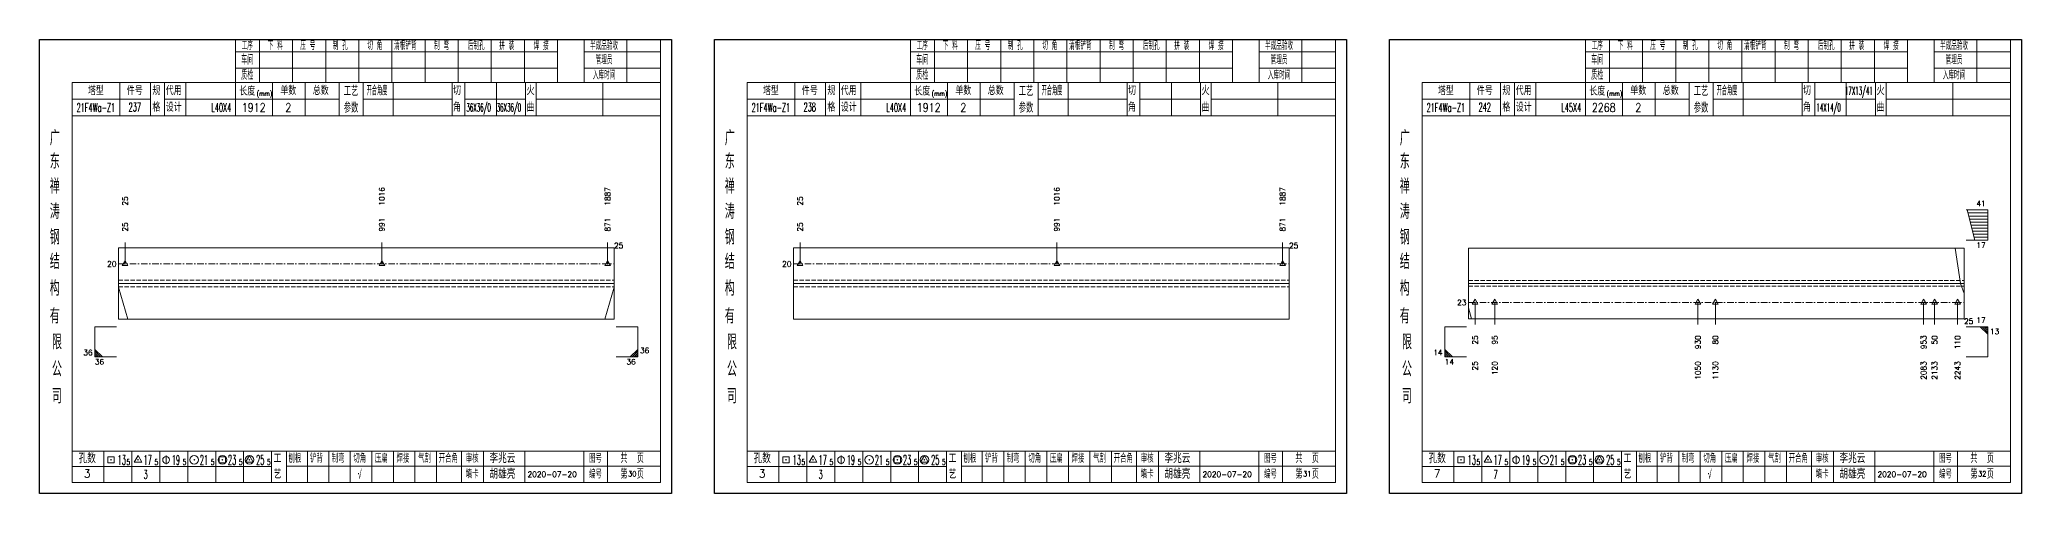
# Model space of a CAD drawing. Extents: x 1310 to 15542, y -76 to 8381.
# Drawn here: x 10568 to 11485, y 5084 to 5294 of the extents above; entities that cross this region are included whole.
import ezdxf
from ezdxf.enums import TextEntityAlignment as Align

# ---------------------------------------------------------------- set-up
doc = ezdxf.new("R2010")
doc.units = 0
doc.header["$MEASUREMENT"] = 0
doc.linetypes.add('一点画线', pattern=[5.2, 3, -1, 0.2, -1])
doc.linetypes.add('虚线', pattern=[2.75, 2, -0.75])
doc.layers.get('0').update_dxf_attribs({"linetype": 'CONTINUOUS', "lineweight": 25})
for name, color, linetype, lineweight in [('1', 7, 'CONTINUOUS', 25), ('4', 7, 'CONTINUOUS', 25), ('5', 7, 'CONTINUOUS', 25)]:
    doc.layers.add(name, color=color, linetype=linetype, lineweight=lineweight)
doc.styles.get("Standard").update_dxf_attribs({"font": 'simplex.shx', "width": 0.7, "height": 3, "bigfont": 'gbhzfs.shx'})

# ---------------------------------------------------------------- blocks, each defined once
blk = doc.blocks.new('孔17.5')
at = {"layer": '5', "color": 7, "linetype": 'Continuous', "lineweight": 13}
for p, q in [((0, 1), (-0.866, -0.5)), ((-0.1, -0.1), (0.1, 0.1)), ((0.1, -0.1), (-0.1, 0.1)), ((0.866, -0.5), (0, 1)), ((-0.866, -0.5), (0.866, -0.5))]:
    blk.add_line(p, q, dxfattribs=at)
blk = doc.blocks.new('CTJGK')
at = {"color": 6, "linetype": 'Continuous'}
for p, q in [((0, 209.97), (292.13, 209.97)), ((0, 0), (0, 209.97)), ((292.13, 209.97), (292.13, 0)), ((292.13, 0), (0, 0))]:
    blk.add_line(p, q, dxfattribs=at)

msp = doc.modelspace()

# ---------------------------------------------------------------- linework, layer by layer
at = {"color": 7, "linetype": 'Continuous', "lineweight": 13}
for p, q in [((11469.082, 5214.854), (11459.082, 5214.854)), ((11463.082, 5200.854), (11459.582, 5214.854)), ((11469.082, 5200.854), (11469.082, 5214.854)), ((11469.082, 5213.454), (11459.932, 5213.454)), ((11469.082, 5212.054), (11460.282, 5212.054)), ((11469.082, 5210.654), (11460.632, 5210.654)), ((11469.082, 5209.254), (11460.982, 5209.254)), ((11469.082, 5207.854), (11461.332, 5207.854)), ((11469.082, 5206.454), (11461.682, 5206.454)), ((10607.692, 5189.854), (10607.692, 5199.854)), ((10726.447, 5189.854), (10726.447, 5199.854)), ((10830.822, 5189.854), (10830.822, 5199.854)), ((10919.822, 5189.854), (10919.822, 5199.854)), ((11038.577, 5189.854), (11038.577, 5199.854)), ((11142.952, 5189.854), (11142.952, 5199.854)), ((11456.364, 5180.854), (11453.94, 5197.187)), ((11469.082, 5200.854), (11459.082, 5200.854)), ((11469.082, 5205.054), (11462.032, 5205.054)), ((11469.082, 5203.654), (11462.382, 5203.654)), ((11469.082, 5202.254), (11462.732, 5202.254)), ((10604.692, 5179.204), (10609.006, 5164.354)), ((10833.822, 5179.204), (10829.508, 5164.354)), ((11458.082, 5176.136), (11456.364, 5180.854)), ((11228.952, 5169.602), (11230.366, 5164.521)), ((11231.952, 5172.021), (11231.952, 5161.854)), ((11241.075, 5172.021), (11241.075, 5161.854)), ((11335.03, 5172.021), (11335.03, 5161.854)), ((11343.113, 5172.021), (11343.113, 5161.854)), ((11439.392, 5172.021), (11439.392, 5161.854)), ((11444.443, 5172.021), (11444.443, 5161.854)), ((11455.082, 5172.021), (11455.082, 5161.854)), ((10593.692, 5160.854), (10603.692, 5160.854)), ((10593.692, 5160.854), (10593.692, 5146.854)), ((10844.822, 5160.854), (10834.822, 5160.854)), ((10844.822, 5160.854), (10844.822, 5146.854)), ((11217.952, 5160.854), (11227.952, 5160.854)), ((11217.952, 5160.854), (11217.952, 5146.854)), ((11469.082, 5160.854), (11459.082, 5160.854)), ((11465.582, 5160.854), (11469.082, 5157.354)), ((11466.457, 5160.854), (11469.082, 5158.229)), ((11467.332, 5160.854), (11469.082, 5159.104)), ((11468.207, 5160.854), (11469.082, 5159.979)), ((11469.082, 5160.854), (11469.082, 5146.854)), ((10597.192, 5146.854), (10593.692, 5150.354)), ((10841.322, 5146.854), (10844.822, 5150.354)), ((11221.452, 5146.854), (11217.952, 5150.354)), ((10596.317, 5146.854), (10593.692, 5149.479)), ((10595.442, 5146.854), (10593.692, 5148.604)), ((10594.567, 5146.854), (10593.692, 5147.729)), ((10593.692, 5146.854), (10603.692, 5146.854)), ((10844.822, 5146.854), (10834.822, 5146.854)), ((10842.197, 5146.854), (10844.822, 5149.479)), ((10843.072, 5146.854), (10844.822, 5148.604)), ((10843.947, 5146.854), (10844.822, 5147.729)), ((11220.577, 5146.854), (11217.952, 5149.479)), ((11219.702, 5146.854), (11217.952, 5148.604)), ((11218.827, 5146.854), (11217.952, 5147.729)), ((11217.952, 5146.854), (11227.952, 5146.854)), ((11469.082, 5146.854), (11459.082, 5146.854))]:
    msp.add_line(p, q, dxfattribs=at)
at = {"color": 7, "linetype": 'Continuous', "lineweight": 18}
for p, q in [((10604.692, 5197.354), (10604.692, 5164.354)), ((10604.692, 5197.354), (10833.822, 5197.354)), ((10833.822, 5197.354), (10833.822, 5164.354)), ((10916.822, 5197.354), (10916.822, 5164.354)), ((10916.822, 5197.354), (11145.952, 5197.354)), ((11145.952, 5197.354), (11145.952, 5164.354)), ((11228.952, 5197.187), (11228.952, 5164.521)), ((11228.952, 5197.187), (11458.082, 5197.187)), ((11458.082, 5197.187), (11458.082, 5164.521)), ((10604.692, 5180.854), (10833.822, 5180.854)), ((10916.822, 5180.854), (11145.952, 5180.854)), ((11228.952, 5180.854), (11458.082, 5180.854))]:
    msp.add_line(p, q, dxfattribs=at)
at = {"color": 3, "linetype": '一点画线', "lineweight": 13}
for p, q in [((10604.692, 5189.854), (10833.822, 5189.854)), ((10916.822, 5189.854), (11145.952, 5189.854)), ((11228.952, 5172.021), (11458.082, 5172.021))]:
    msp.add_line(p, q, dxfattribs=at)
at = {"color": 1, "linetype": '虚线', "lineweight": 18}
for p, q in [((10604.692, 5182.354), (10833.822, 5182.354)), ((10604.692, 5179.354), (10833.822, 5179.354)), ((10916.822, 5182.354), (11145.952, 5182.354)), ((10916.822, 5179.354), (11145.952, 5179.354)), ((11228.952, 5182.187), (11458.082, 5182.187)), ((11228.952, 5179.521), (11458.082, 5179.521))]:
    msp.add_line(p, q, dxfattribs=at)
at = {"layer": '1', "color": 7, "linetype": 'Continuous', "lineweight": 18}
for p, q in [((10604.692, 5164.354), (10833.822, 5164.354)), ((10916.822, 5164.354), (11145.952, 5164.354)), ((11228.952, 5164.521), (11458.082, 5164.521))]:
    msp.add_line(p, q, dxfattribs=at)
at = {"layer": '4', "color": 1, "linetype": 'Continuous', "lineweight": 18}
for p, q in [((10568.192, 5293.681), (10568.192, 5083.711)), ((10860.322, 5293.681), (10568.192, 5293.681)), ((10658.822, 5293.681), (10658.822, 5273.841)), ((10807.662, 5287.951), (10658.822, 5287.951)), ((10669.852, 5293.681), (10669.852, 5273.821)), ((10685.162, 5293.681), (10685.162, 5273.821)), ((10700.482, 5293.681), (10700.482, 5273.821)), ((10715.792, 5293.681), (10715.792, 5273.821)), ((10731.102, 5293.681), (10731.102, 5273.821)), ((10746.412, 5293.681), (10746.412, 5273.821)), ((10761.732, 5293.681), (10761.732, 5273.821)), ((10777.042, 5293.681), (10777.042, 5273.821)), ((10792.352, 5293.681), (10792.352, 5273.821)), ((10807.662, 5293.681), (10807.662, 5273.841)), ((10807.662, 5293.681), (10807.662, 5273.821)), ((10819.942, 5293.681), (10819.942, 5273.821)), ((10855.272, 5287.951), (10819.942, 5287.951)), ((10839.692, 5293.681), (10839.692, 5273.821)), ((10855.272, 5293.681), (10855.272, 5273.821)), ((10860.322, 5263.881), (10860.322, 5293.681)), ((10880.322, 5293.681), (10880.322, 5083.711)), ((11172.452, 5293.681), (10880.322, 5293.681)), ((10970.952, 5293.681), (10970.952, 5273.841)), ((11119.792, 5287.951), (10970.952, 5287.951)), ((10981.982, 5293.681), (10981.982, 5273.821)), ((10997.292, 5293.681), (10997.292, 5273.821)), ((11012.612, 5293.681), (11012.612, 5273.821)), ((11027.922, 5293.681), (11027.922, 5273.821)), ((11043.232, 5293.681), (11043.232, 5273.821)), ((11058.542, 5293.681), (11058.542, 5273.821)), ((11073.862, 5293.681), (11073.862, 5273.821)), ((11089.172, 5293.681), (11089.172, 5273.821)), ((11104.482, 5293.681), (11104.482, 5273.821)), ((11119.792, 5293.681), (11119.792, 5273.841)), ((11119.792, 5293.681), (11119.792, 5273.821)), ((11132.072, 5293.681), (11132.072, 5273.821)), ((11167.402, 5287.951), (11132.072, 5287.951)), ((11151.822, 5293.681), (11151.822, 5273.821)), ((11167.402, 5293.681), (11167.402, 5273.821)), ((11172.452, 5263.881), (11172.452, 5293.681)), ((11192.452, 5293.681), (11192.452, 5083.711)), ((11484.582, 5293.681), (11192.452, 5293.681)), ((11283.082, 5293.681), (11283.082, 5273.841)), ((11431.922, 5287.951), (11283.082, 5287.951)), ((11294.112, 5293.681), (11294.112, 5273.821)), ((11309.422, 5293.681), (11309.422, 5273.821)), ((11324.742, 5293.681), (11324.742, 5273.821)), ((11340.052, 5293.681), (11340.052, 5273.821)), ((11355.362, 5293.681), (11355.362, 5273.821)), ((11370.672, 5293.681), (11370.672, 5273.821)), ((11385.992, 5293.681), (11385.992, 5273.821)), ((11401.302, 5293.681), (11401.302, 5273.821)), ((11416.612, 5293.681), (11416.612, 5273.821)), ((11431.922, 5293.681), (11431.922, 5273.841)), ((11431.922, 5293.681), (11431.922, 5273.821)), ((11444.202, 5293.681), (11444.202, 5273.821)), ((11479.532, 5287.951), (11444.202, 5287.951)), ((11463.952, 5293.681), (11463.952, 5273.821)), ((11479.532, 5293.681), (11479.532, 5273.821)), ((11484.582, 5263.881), (11484.582, 5293.681)), ((10807.662, 5280.471), (10658.822, 5280.471)), ((10855.272, 5280.471), (10819.942, 5280.471)), ((11119.792, 5280.471), (10970.952, 5280.471)), ((11167.402, 5280.471), (11132.072, 5280.471)), ((11431.922, 5280.471), (11283.082, 5280.471)), ((11479.532, 5280.471), (11444.202, 5280.471)), ((10583.202, 5273.821), (10583.202, 5088.761)), ((10855.272, 5273.821), (10583.202, 5273.821)), ((10605.322, 5273.831), (10605.322, 5258.411)), ((10619.472, 5258.411), (10619.472, 5273.821)), ((10625.972, 5258.411), (10625.972, 5273.821)), ((10635.842, 5273.821), (10635.842, 5258.411)), ((10658.822, 5273.841), (10658.822, 5258.411)), ((10675.942, 5273.821), (10675.942, 5258.411)), ((10690.992, 5273.821), (10690.992, 5258.411)), ((10706.692, 5273.821), (10706.692, 5258.411)), ((10717.752, 5273.821), (10717.752, 5258.411)), ((10731.702, 5273.821), (10731.702, 5258.411)), ((10759.002, 5273.821), (10759.002, 5258.411)), ((10764.762, 5273.821), (10764.762, 5258.411)), ((10779.382, 5273.821), (10779.382, 5258.411)), ((10792.842, 5273.821), (10792.842, 5258.411)), ((10797.832, 5273.821), (10797.832, 5258.411)), ((10828.572, 5273.821), (10828.572, 5258.411)), ((10855.272, 5088.761), (10855.272, 5273.821)), ((10895.332, 5273.821), (10895.332, 5088.761)), ((11167.402, 5273.821), (10895.332, 5273.821)), ((10917.452, 5273.831), (10917.452, 5258.411)), ((10931.602, 5258.411), (10931.602, 5273.821)), ((10938.102, 5258.411), (10938.102, 5273.821)), ((10947.972, 5273.821), (10947.972, 5258.411)), ((10970.952, 5273.841), (10970.952, 5258.411)), ((10988.072, 5273.821), (10988.072, 5258.411)), ((11003.122, 5273.821), (11003.122, 5258.411)), ((11018.822, 5273.821), (11018.822, 5258.411)), ((11029.882, 5273.821), (11029.882, 5258.411)), ((11043.832, 5273.821), (11043.832, 5258.411)), ((11071.132, 5273.821), (11071.132, 5258.411)), ((11076.892, 5273.821), (11076.892, 5258.411)), ((11091.512, 5273.821), (11091.512, 5258.411)), ((11104.972, 5273.821), (11104.972, 5258.411)), ((11109.962, 5273.821), (11109.962, 5258.411)), ((11140.702, 5273.821), (11140.702, 5258.411)), ((11167.402, 5088.761), (11167.402, 5273.821)), ((11207.462, 5273.821), (11207.462, 5088.761)), ((11479.532, 5273.821), (11207.462, 5273.821)), ((11229.582, 5273.831), (11229.582, 5258.411)), ((11243.732, 5258.411), (11243.732, 5273.821)), ((11250.232, 5258.411), (11250.232, 5273.821)), ((11260.102, 5273.821), (11260.102, 5258.411)), ((11283.082, 5273.841), (11283.082, 5258.411)), ((11300.202, 5273.821), (11300.202, 5258.411)), ((11315.252, 5273.821), (11315.252, 5258.411)), ((11330.952, 5273.821), (11330.952, 5258.411)), ((11342.012, 5273.821), (11342.012, 5258.411)), ((11355.962, 5273.821), (11355.962, 5258.411)), ((11383.262, 5273.821), (11383.262, 5258.411)), ((11389.022, 5273.821), (11389.022, 5258.411)), ((11403.642, 5273.821), (11403.642, 5258.411)), ((11417.102, 5273.821), (11417.102, 5258.411)), ((11422.092, 5273.821), (11422.092, 5258.411)), ((11452.832, 5273.821), (11452.832, 5258.411)), ((11479.532, 5088.761), (11479.532, 5273.821)), ((10619.472, 5266.061), (10583.202, 5266.061)), ((10706.692, 5266.111), (10625.972, 5266.111)), ((10717.752, 5266.111), (10759.002, 5266.111)), ((10764.762, 5266.111), (10792.842, 5266.111)), ((10797.832, 5266.111), (10855.452, 5266.111)), ((10860.322, 5083.711), (10860.322, 5263.881)), ((10931.602, 5266.061), (10895.332, 5266.061)), ((11018.822, 5266.111), (10938.102, 5266.111)), ((11029.882, 5266.111), (11071.132, 5266.111)), ((11076.892, 5266.111), (11104.972, 5266.111)), ((11109.962, 5266.111), (11167.582, 5266.111)), ((11172.452, 5083.711), (11172.452, 5263.881)), ((11243.732, 5266.061), (11207.462, 5266.061)), ((11330.952, 5266.111), (11250.232, 5266.111)), ((11342.012, 5266.111), (11383.262, 5266.111)), ((11389.022, 5266.111), (11417.102, 5266.111)), ((11422.092, 5266.111), (11479.712, 5266.111)), ((11484.582, 5083.711), (11484.582, 5263.881)), ((10855.452, 5258.411), (10583.202, 5258.411)), ((11167.582, 5258.411), (10895.332, 5258.411)), ((11479.712, 5258.411), (11207.462, 5258.411)), ((10583.202, 5103.291), (10855.272, 5103.291)), ((10675.452, 5096.161), (10583.202, 5096.161)), ((10597.892, 5103.291), (10597.892, 5088.761)), ((10610.822, 5088.761), (10610.822, 5103.291)), ((10623.752, 5103.291), (10623.752, 5088.761)), ((10636.672, 5088.761), (10636.672, 5103.291)), ((10649.602, 5103.291), (10649.602, 5088.761)), ((10662.532, 5088.761), (10662.532, 5103.291)), ((10675.452, 5088.761), (10675.452, 5103.291)), ((10682.282, 5096.321), (10855.272, 5096.321)), ((10682.322, 5088.761), (10682.322, 5103.291)), ((10691.982, 5088.761), (10691.982, 5103.291)), ((10701.922, 5088.761), (10701.922, 5103.291)), ((10711.862, 5088.761), (10711.862, 5103.291)), ((10721.812, 5088.761), (10721.812, 5103.291)), ((10731.752, 5088.761), (10731.752, 5103.291)), ((10741.692, 5088.761), (10741.692, 5103.291)), ((10751.642, 5088.761), (10751.642, 5103.291)), ((10763.282, 5088.761), (10763.282, 5103.291)), ((10773.432, 5088.761), (10773.432, 5103.291)), ((10792.492, 5088.761), (10792.492, 5103.291)), ((10819.872, 5088.761), (10819.872, 5103.291)), ((10830.832, 5088.761), (10830.832, 5103.291)), ((10895.332, 5103.291), (11167.402, 5103.291)), ((10987.582, 5096.161), (10895.332, 5096.161)), ((10910.022, 5103.291), (10910.022, 5088.761)), ((10922.952, 5088.761), (10922.952, 5103.291)), ((10935.882, 5103.291), (10935.882, 5088.761)), ((10948.802, 5088.761), (10948.802, 5103.291)), ((10961.732, 5103.291), (10961.732, 5088.761)), ((10974.662, 5088.761), (10974.662, 5103.291)), ((10987.582, 5088.761), (10987.582, 5103.291)), ((10994.412, 5096.321), (11167.402, 5096.321)), ((10994.452, 5088.761), (10994.452, 5103.291)), ((11004.112, 5088.761), (11004.112, 5103.291)), ((11014.052, 5088.761), (11014.052, 5103.291)), ((11023.992, 5088.761), (11023.992, 5103.291)), ((11033.942, 5088.761), (11033.942, 5103.291)), ((11043.882, 5088.761), (11043.882, 5103.291)), ((11053.822, 5088.761), (11053.822, 5103.291)), ((11063.772, 5088.761), (11063.772, 5103.291)), ((11075.412, 5088.761), (11075.412, 5103.291)), ((11085.562, 5088.761), (11085.562, 5103.291)), ((11104.622, 5088.761), (11104.622, 5103.291)), ((11132.002, 5088.761), (11132.002, 5103.291)), ((11142.962, 5088.761), (11142.962, 5103.291)), ((11207.462, 5103.291), (11479.532, 5103.291)), ((11299.712, 5096.161), (11207.462, 5096.161)), ((11222.152, 5103.291), (11222.152, 5088.761)), ((11235.082, 5088.761), (11235.082, 5103.291)), ((11248.012, 5103.291), (11248.012, 5088.761)), ((11260.932, 5088.761), (11260.932, 5103.291)), ((11273.862, 5103.291), (11273.862, 5088.761)), ((11286.792, 5088.761), (11286.792, 5103.291)), ((11299.712, 5088.761), (11299.712, 5103.291)), ((11306.542, 5096.321), (11479.532, 5096.321)), ((11306.582, 5088.761), (11306.582, 5103.291)), ((11316.242, 5088.761), (11316.242, 5103.291)), ((11326.182, 5088.761), (11326.182, 5103.291)), ((11336.122, 5088.761), (11336.122, 5103.291)), ((11346.072, 5088.761), (11346.072, 5103.291)), ((11356.012, 5088.761), (11356.012, 5103.291)), ((11365.952, 5088.761), (11365.952, 5103.291)), ((11375.902, 5088.761), (11375.902, 5103.291)), ((11387.542, 5088.761), (11387.542, 5103.291)), ((11397.692, 5088.761), (11397.692, 5103.291)), ((11416.752, 5088.761), (11416.752, 5103.291)), ((11444.132, 5088.761), (11444.132, 5103.291)), ((11455.092, 5088.761), (11455.092, 5103.291)), ((10583.202, 5088.761), (10855.272, 5088.761)), ((10895.332, 5088.761), (11167.402, 5088.761)), ((11207.462, 5088.761), (11479.532, 5088.761)), ((10568.192, 5083.711), (10860.322, 5083.711)), ((10880.322, 5083.711), (11172.452, 5083.711)), ((11192.452, 5083.711), (11484.582, 5083.711))]:
    msp.add_line(p, q, dxfattribs=at)
at = {"layer": '4', "color": 7, "linetype": 'Continuous', "lineweight": 13}
for p, q in [((10599.778, 5097.797), (10599.778, 5100.625)), ((10599.778, 5100.625), (10602.606, 5100.625)), ((10602.606, 5097.797), (10599.778, 5097.797)), ((10600.992, 5099.011), (10601.392, 5099.411)), ((10601.392, 5099.011), (10600.992, 5099.411)), ((10602.606, 5100.625), (10602.606, 5097.797)), ((10613.692, 5101.211), (10611.96, 5098.211)), ((10611.96, 5098.211), (10615.424, 5098.211)), ((10613.492, 5099.011), (10613.892, 5099.411)), ((10613.892, 5099.011), (10613.492, 5099.411)), ((10615.424, 5098.211), (10613.692, 5101.211)), ((10626.692, 5101.211), (10626.692, 5097.211)), ((10639.492, 5099.011), (10639.892, 5099.411)), ((10639.892, 5099.011), (10639.492, 5099.411)), ((10651.278, 5097.797), (10651.278, 5100.625)), ((10651.278, 5100.625), (10654.106, 5100.625)), ((10654.106, 5097.797), (10651.278, 5097.797)), ((10652.492, 5099.011), (10652.892, 5099.411)), ((10652.892, 5099.011), (10652.492, 5099.411)), ((10654.106, 5100.625), (10654.106, 5097.797)), ((10665.192, 5101.211), (10663.46, 5098.211)), ((10663.46, 5098.211), (10666.924, 5098.211)), ((10664.992, 5099.011), (10665.392, 5099.411)), ((10665.392, 5099.011), (10664.992, 5099.411)), ((10666.924, 5098.211), (10665.192, 5101.211)), ((10911.908, 5097.797), (10911.908, 5100.625)), ((10911.908, 5100.625), (10914.736, 5100.625)), ((10914.736, 5097.797), (10911.908, 5097.797)), ((10913.122, 5099.011), (10913.522, 5099.411)), ((10913.522, 5099.011), (10913.122, 5099.411)), ((10914.736, 5100.625), (10914.736, 5097.797)), ((10925.822, 5101.211), (10924.09, 5098.211)), ((10924.09, 5098.211), (10927.554, 5098.211)), ((10925.622, 5099.011), (10926.022, 5099.411)), ((10926.022, 5099.011), (10925.622, 5099.411)), ((10927.554, 5098.211), (10925.822, 5101.211)), ((10938.822, 5101.211), (10938.822, 5097.211)), ((10951.622, 5099.011), (10952.022, 5099.411)), ((10952.022, 5099.011), (10951.622, 5099.411)), ((10963.408, 5097.797), (10963.408, 5100.625)), ((10963.408, 5100.625), (10966.236, 5100.625)), ((10966.236, 5097.797), (10963.408, 5097.797)), ((10964.622, 5099.011), (10965.022, 5099.411)), ((10965.022, 5099.011), (10964.622, 5099.411)), ((10966.236, 5100.625), (10966.236, 5097.797)), ((10977.322, 5101.211), (10975.59, 5098.211)), ((10975.59, 5098.211), (10979.054, 5098.211)), ((10977.122, 5099.011), (10977.522, 5099.411)), ((10977.522, 5099.011), (10977.122, 5099.411)), ((10979.054, 5098.211), (10977.322, 5101.211)), ((11224.038, 5097.797), (11224.038, 5100.625)), ((11224.038, 5100.625), (11226.866, 5100.625)), ((11226.866, 5097.797), (11224.038, 5097.797)), ((11225.252, 5099.011), (11225.652, 5099.411)), ((11225.652, 5099.011), (11225.252, 5099.411)), ((11226.866, 5100.625), (11226.866, 5097.797)), ((11237.952, 5101.211), (11236.22, 5098.211)), ((11236.22, 5098.211), (11239.684, 5098.211)), ((11237.752, 5099.011), (11238.152, 5099.411)), ((11238.152, 5099.011), (11237.752, 5099.411)), ((11239.684, 5098.211), (11237.952, 5101.211)), ((11250.952, 5101.211), (11250.952, 5097.211)), ((11263.752, 5099.011), (11264.152, 5099.411)), ((11264.152, 5099.011), (11263.752, 5099.411)), ((11275.538, 5097.797), (11275.538, 5100.625)), ((11275.538, 5100.625), (11278.366, 5100.625)), ((11278.366, 5097.797), (11275.538, 5097.797)), ((11276.752, 5099.011), (11277.152, 5099.411)), ((11277.152, 5099.011), (11276.752, 5099.411)), ((11278.366, 5100.625), (11278.366, 5097.797)), ((11289.452, 5101.211), (11287.72, 5098.211)), ((11287.72, 5098.211), (11291.184, 5098.211)), ((11289.252, 5099.011), (11289.652, 5099.411)), ((11289.652, 5099.011), (11289.252, 5099.411)), ((11291.184, 5098.211), (11289.452, 5101.211))]:
    msp.add_line(p, q, dxfattribs=at)
for centre, radius in [((10626.692, 5099.211), 1.6), ((10639.692, 5099.211), 2), ((10652.692, 5099.211), 2), ((10665.192, 5099.211), 2), ((10938.822, 5099.211), 1.6), ((10951.822, 5099.211), 2), ((10964.822, 5099.211), 2), ((10977.322, 5099.211), 2), ((11250.952, 5099.211), 1.6), ((11263.952, 5099.211), 2), ((11276.952, 5099.211), 2), ((11289.452, 5099.211), 2)]:
    msp.add_circle(centre, radius, dxfattribs=at)

# ---------------------------------------------------------------- block references
at = {"color": 0, "linetype": 'Continuous'}
for p in [(10568.192, 5083.711), (10880.322, 5083.711), (11192.452, 5083.711)]:
    msp.add_blockref('CTJGK', p, dxfattribs=at)
at = {"color": 8, "linetype": 'Continuous', "lineweight": 9, "xscale": 1.5, "yscale": 1.5, "zscale": 1.5}
for p in [(10607.692, 5189.854), (10726.447, 5189.854), (10830.822, 5189.854), (10919.822, 5189.854), (11038.577, 5189.854), (11142.952, 5189.854)]:
    msp.add_blockref('孔17.5', p, dxfattribs=at)
at = {"layer": '1', "color": 8, "linetype": 'Continuous', "lineweight": 9, "xscale": 1.5, "yscale": 1.5, "zscale": 1.5}
for p in [(11231.952, 5172.021), (11241.075, 5172.021), (11335.03, 5172.021), (11343.113, 5172.021), (11439.392, 5172.021), (11444.443, 5172.021), (11455.082, 5172.021)]:
    msp.add_blockref('孔17.5', p, dxfattribs=at)

# ---------------------------------------------------------------- texts
at = {"color": 7, "linetype": 'Continuous', "lineweight": 13}
for s, p in [('1016', (10726.447, 5216.854)), ('1887', (10830.822, 5216.854)), ('1016', (11038.577, 5216.854)), ('1887', (11142.952, 5216.854)), ('25', (10607.692, 5216.854)), ('25', (10919.822, 5216.854))]:
    msp.add_text(s, height=2.5, rotation=90, dxfattribs=at).set_placement(p, align=Align.MIDDLE_LEFT)
for s, p in [('41', (11468.082, 5215.854)), ('17', (11468.082, 5161.854)), ('36', (10592.692, 5146.854)), ('14', (11216.952, 5146.854))]:
    msp.add_text(s, height=2.5, dxfattribs=at).set_placement(p, align=Align.BOTTOM_RIGHT)
at = {"color": 8, "linetype": 'Continuous', "lineweight": 9}
for s, p in [('25', (10607.692, 5204.854)), ('991', (10726.447, 5204.854)), ('871', (10830.822, 5204.854)), ('25', (10919.822, 5204.854)), ('991', (11038.577, 5204.854)), ('871', (11142.952, 5204.854))]:
    msp.add_text(s, height=2.5, rotation=90, dxfattribs=at).set_placement(p, align=Align.MIDDLE_LEFT)
at = {"color": 7, "linetype": 'Continuous', "lineweight": 13}
for p in [(10833.822, 5198.354), (11145.952, 5198.354)]:
    msp.add_text('25', height=2.5, dxfattribs=at).set_placement(p, align=Align.MIDDLE_LEFT)
for s, p in [('17', (11468.082, 5199.854)), ('36', (10843.822, 5145.854))]:
    msp.add_text(s, height=2.5, dxfattribs=at).set_placement(p, align=Align.TOP_RIGHT)
for s, p in [('20', (10603.692, 5189.854)), ('20', (10915.822, 5189.854)), ('23', (11227.952, 5172.021))]:
    msp.add_text(s, height=2.5, dxfattribs=at).set_placement(p, align=Align.MIDDLE_RIGHT)
for s, p in [('13', (11470.082, 5159.854)), ('36', (10593.692, 5145.854)), ('14', (11217.952, 5145.854))]:
    msp.add_text(s, height=2.5, dxfattribs=at).set_placement(p, align=Align.TOP_LEFT)
msp.add_text('36', height=2.5, dxfattribs=at).set_placement((10845.822, 5147.854), align=Align.BOTTOM_LEFT)
at = {"layer": '1', "color": 7, "linetype": 'Continuous', "lineweight": 13}
msp.add_text('25', height=2.5, dxfattribs=at).set_placement((11458.082, 5163.354), align=Align.MIDDLE_LEFT)
at = {"layer": '1', "color": 8, "linetype": 'Continuous', "lineweight": 9}
for s, p in [('25', (11231.952, 5156.854)), ('95', (11241.075, 5156.854)), ('930', (11335.03, 5156.854)), ('80', (11343.113, 5156.854)), ('953', (11439.392, 5156.854)), ('50', (11444.443, 5156.854)), ('110', (11455.082, 5156.854))]:
    msp.add_text(s, height=2.5, rotation=90, dxfattribs=at).set_placement(p, align=Align.MIDDLE_RIGHT)
at = {"layer": '1', "color": 7, "linetype": 'Continuous', "lineweight": 13}
for s, p in [('25', (11231.952, 5144.854)), ('120', (11241.075, 5144.854)), ('1050', (11335.03, 5144.854)), ('1130', (11343.113, 5144.854)), ('2083', (11439.392, 5144.854)), ('2133', (11444.443, 5144.854)), ('2243', (11455.082, 5144.854))]:
    msp.add_text(s, height=2.5, rotation=90, dxfattribs=at).set_placement(p, align=Align.MIDDLE_RIGHT)
at = {"layer": '4', "color": 1, "linetype": 'Continuous', "lineweight": 25}
for s, height, width, p in [('工序', 3.7, 0.7, (10664.192, 5290.811)), ('下 料', 3.7, 0.7, (10677.192, 5290.811)), ('压 号', 3.7, 0.7, (10692.192, 5290.811)), ('制 孔', 3.7, 0.7, (10707.192, 5290.811)), ('切 角', 3.7, 0.7, (10723.192, 5290.811)), ('清根铲背 ', 3.7, 0.7, (10738.192, 5290.811)), (' 制 弯', 3.7, 0.7, (10753.192, 5290.811)), (' 后制孔', 3.7, 0.7, (10769.192, 5290.811)), ('拼 装', 3.7, 0.7, (10784.192, 5290.811)), (' 焊 接', 3.7, 0.7, (10799.192, 5290.811)), ('半成品验收', 3.7, 0.7, (10829.192, 5290.811)), ('工序', 3.7, 0.7, (10976.322, 5290.811)), ('下 料', 3.7, 0.7, (10989.322, 5290.811)), ('压 号', 3.7, 0.7, (11004.322, 5290.811)), ('制 孔', 3.7, 0.7, (11019.322, 5290.811)), ('切 角', 3.7, 0.7, (11035.322, 5290.811)), ('清根铲背 ', 3.7, 0.7, (11050.322, 5290.811)), (' 制 弯', 3.7, 0.7, (11065.322, 5290.811)), (' 后制孔', 3.7, 0.7, (11081.322, 5290.811)), ('拼 装', 3.7, 0.7, (11096.322, 5290.811)), (' 焊 接', 3.7, 0.7, (11111.322, 5290.811)), ('半成品验收', 3.7, 0.7, (11141.322, 5290.811)), ('工序', 3.7, 0.7, (11288.452, 5290.811)), ('下 料', 3.7, 0.7, (11301.452, 5290.811)), ('压 号', 3.7, 0.7, (11316.452, 5290.811)), ('制 孔', 3.7, 0.7, (11331.452, 5290.811)), ('切 角', 3.7, 0.7, (11347.452, 5290.811)), ('清根铲背 ', 3.7, 0.7, (11362.452, 5290.811)), (' 制 弯', 3.7, 0.7, (11377.452, 5290.811)), (' 后制孔', 3.7, 0.7, (11393.452, 5290.811)), ('拼 装', 3.7, 0.7, (11408.452, 5290.811)), (' 焊 接', 3.7, 0.7, (11423.452, 5290.811)), ('半成品验收', 3.7, 0.7, (11453.452, 5290.811)), ('质检', 4, 0.7, (10664.192, 5277.151)), ('车间', 4, 0.7, (10664.192, 5284.211)), ('入库时间', 3.7, 0.7, (10829.192, 5277.151)), ('管理员', 3.7, 0.7, (10829.192, 5284.211)), ('质检', 4, 0.7, (10976.322, 5277.151)), ('车间', 4, 0.7, (10976.322, 5284.211)), ('入库时间', 3.7, 0.7, (11141.322, 5277.151)), ('管理员', 3.7, 0.7, (11141.322, 5284.211)), ('质检', 4, 0.7, (11288.452, 5277.151)), ('车间', 4, 0.7, (11288.452, 5284.211)), ('入库时间', 3.7, 0.7, (11453.452, 5277.151)), ('管理员', 3.7, 0.7, (11453.452, 5284.211)), ('(mm)', 2.24, 0.7, (10672.192, 5268.711)), ('工艺', 4.8, 0.7, (10712.192, 5269.971)), ('开合角度', 4, 0.6, (10724.192, 5269.971)), ('(mm)', 2.24, 0.7, (10984.322, 5268.711)), ('工艺', 4.8, 0.7, (11024.322, 5269.971)), ('开合角度', 4, 0.6, (11036.322, 5269.971)), ('(mm)', 2.24, 0.7, (11296.452, 5268.711)), ('工艺', 4.8, 0.7, (11336.452, 5269.971)), ('开合角度', 4, 0.6, (11348.452, 5269.971)), ('17X13/41', 3.8, 0.4, (11409.452, 5269.971)), ('21F4Wa-Z1', 4, 0.5, (10594.192, 5262.231)), ('237', 4, 0.5, (10612.192, 5262.481)), ('L40X4', 4, 0.5, (10652.192, 5262.211)), ('1912', 4, 0.8, (10667.192, 5262.261)), ('2', 4, 0.8, (10683.192, 5262.261)), ('参数', 4.8, 0.7, (10712.192, 5262.261)), ('36X36/0', 3.8, 0.4, (10771.192, 5262.261)), ('36X36/0', 3.8, 0.4, (10785.192, 5262.261)), ('21F4Wa-Z1', 4, 0.5, (10906.322, 5262.231)), ('238', 4, 0.5, (10924.322, 5262.481)), ('L40X4', 4, 0.5, (10964.322, 5262.211)), ('1912', 4, 0.8, (10979.322, 5262.261)), ('2', 4, 0.8, (10995.322, 5262.261)), ('参数', 4.8, 0.7, (11024.322, 5262.261)), ('21F4Wa-Z1', 4, 0.5, (11218.452, 5262.231)), ('242', 4, 0.5, (11236.452, 5262.481)), ('L45X4', 4, 0.5, (11276.452, 5262.211)), ('2268', 4, 0.8, (11291.452, 5262.261)), ('2', 4, 0.8, (11307.452, 5262.261)), ('参数', 4.8, 0.7, (11336.452, 5262.261)), ('14X14/0', 3.8, 0.4, (11395.452, 5262.261)), ('广', 6.96, 0.7, (10575.192, 5248.181)), ('广', 6.96, 0.7, (10887.322, 5248.181)), ('广', 6.96, 0.7, (11199.452, 5248.181)), ('东', 6.96, 0.7, (10575.192, 5237.391)), ('东', 6.96, 0.7, (10887.322, 5237.391)), ('东', 6.96, 0.7, (11199.452, 5237.391)), ('禅', 6.96, 0.7, (10575.192, 5225.801)), ('禅', 6.96, 0.7, (10887.322, 5225.801)), ('禅', 6.96, 0.7, (11199.452, 5225.801)), ('涛', 6.96, 0.7, (10575.192, 5214.201)), ('涛', 6.96, 0.7, (10887.322, 5214.201)), ('涛', 6.96, 0.7, (11199.452, 5214.201)), ('钢', 6.96, 0.7, (10575.192, 5202.311)), ('钢', 6.96, 0.7, (10887.322, 5202.311)), ('钢', 6.96, 0.7, (11199.452, 5202.311)), ('结', 6.96, 0.7, (10575.192, 5191.001)), ('结', 6.96, 0.7, (10887.322, 5191.001)), ('结', 6.96, 0.7, (11199.452, 5191.001)), ('构', 6.96, 0.7, (10575.192, 5178.621)), ('构', 6.96, 0.7, (10887.322, 5178.621)), ('构', 6.96, 0.7, (11199.452, 5178.621)), ('有', 6.96, 0.7, (10575.192, 5165.811)), ('有', 6.96, 0.7, (10887.322, 5165.811)), ('有', 6.96, 0.7, (11199.452, 5165.811)), ('限', 6.96, 0.7, (10576.192, 5153.811)), ('限', 6.96, 0.7, (10888.322, 5153.811)), ('限', 6.96, 0.7, (11200.452, 5153.811)), ('公', 6.96, 0.7, (10576.192, 5141.271)), ('公', 6.96, 0.7, (10888.322, 5141.271)), ('公', 6.96, 0.7, (11200.452, 5141.271)), ('司', 6.96, 0.7, (10576.192, 5128.791)), ('司', 6.96, 0.7, (10888.322, 5128.791)), ('司', 6.96, 0.7, (11200.452, 5128.791)), ('13', 4.47, 0.5, (10606.192, 5099.211)), ('5', 2.68, 0.6, (10609.192, 5098.211)), ('17', 4.47, 0.5, (10618.192, 5099.211)), ('5', 2.68, 0.6, (10622.192, 5098.211)), ('19', 4.47, 0.5, (10631.192, 5099.211)), ('5', 2.68, 0.6, (10635.192, 5098.211)), ('21', 4.47, 0.5, (10644.192, 5099.211)), ('5', 2.68, 0.6, (10648.192, 5098.211)), ('23', 4.47, 0.5, (10657.192, 5099.211)), ('5', 2.68, 0.6, (10661.192, 5098.211)), ('25', 4.47, 0.5, (10670.192, 5099.211)), ('5', 2.68, 0.6, (10674.192, 5098.211)), ('刨根', 3.7, 0.8, (10686.192, 5099.811)), ('铲背', 3.7, 0.8, (10696.192, 5099.811)), ('制弯', 3.7, 0.8, (10706.192, 5099.811)), ('切角', 3.7, 0.8, (10716.192, 5099.811)), ('√', 4, 0.6, (10716.192, 5092.541)), ('压扁', 3.7, 0.8, (10726.192, 5099.811)), ('焊接', 3.7, 0.8, (10736.192, 5099.811)), ('气割', 3.7, 0.8, (10746.192, 5099.811)), ('开合角', 3.7, 0.8, (10757.192, 5099.811)), ('审核', 3.7, 0.8, (10768.192, 5099.811)), ('图号', 3.7, 0.8, (10825.192, 5099.811)), ('共  页', 4, 0.8, (10842.192, 5099.811)), ('13', 4.47, 0.5, (10918.322, 5099.211)), ('5', 2.68, 0.6, (10921.322, 5098.211)), ('17', 4.47, 0.5, (10930.322, 5099.211)), ('5', 2.68, 0.6, (10934.322, 5098.211)), ('19', 4.47, 0.5, (10943.322, 5099.211)), ('5', 2.68, 0.6, (10947.322, 5098.211)), ('21', 4.47, 0.5, (10956.322, 5099.211)), ('5', 2.68, 0.6, (10960.322, 5098.211)), ('23', 4.47, 0.5, (10969.322, 5099.211)), ('5', 2.68, 0.6, (10973.322, 5098.211)), ('25', 4.47, 0.5, (10982.322, 5099.211)), ('5', 2.68, 0.6, (10986.322, 5098.211)), ('刨根', 3.7, 0.8, (10998.322, 5099.811)), ('铲背', 3.7, 0.8, (11008.322, 5099.811)), ('制弯', 3.7, 0.8, (11018.322, 5099.811)), ('切角', 3.7, 0.8, (11028.322, 5099.811)), ('压扁', 3.7, 0.8, (11038.322, 5099.811)), ('焊接', 3.7, 0.8, (11048.322, 5099.811)), ('气割', 3.7, 0.8, (11058.322, 5099.811)), ('开合角', 3.7, 0.8, (11069.322, 5099.811)), ('审核', 3.7, 0.8, (11080.322, 5099.811)), ('图号', 3.7, 0.8, (11137.322, 5099.811)), ('共  页', 4, 0.8, (11154.322, 5099.811)), ('13', 4.47, 0.5, (11230.452, 5099.211)), ('5', 2.68, 0.6, (11233.452, 5098.211)), ('17', 4.47, 0.5, (11242.452, 5099.211)), ('5', 2.68, 0.6, (11246.452, 5098.211)), ('19', 4.47, 0.5, (11255.452, 5099.211)), ('5', 2.68, 0.6, (11259.452, 5098.211)), ('21', 4.47, 0.5, (11268.452, 5099.211)), ('5', 2.68, 0.6, (11272.452, 5098.211)), ('23', 4.47, 0.5, (11281.452, 5099.211)), ('5', 2.68, 0.6, (11285.452, 5098.211)), ('25', 4.47, 0.5, (11294.452, 5099.211)), ('5', 2.68, 0.6, (11298.452, 5098.211)), ('刨根', 3.7, 0.8, (11310.452, 5099.811)), ('铲背', 3.7, 0.8, (11320.452, 5099.811)), ('制弯', 3.7, 0.8, (11330.452, 5099.811)), ('切角', 3.7, 0.8, (11340.452, 5099.811)), ('√', 4, 0.6, (11340.452, 5092.541)), ('压扁', 3.7, 0.8, (11350.452, 5099.811)), ('焊接', 3.7, 0.8, (11360.452, 5099.811)), ('气割', 3.7, 0.8, (11370.452, 5099.811)), ('开合角', 3.7, 0.8, (11381.452, 5099.811)), ('审核', 3.7, 0.8, (11392.452, 5099.811)), ('图号', 3.7, 0.8, (11449.452, 5099.811)), ('共  页', 4, 0.8, (11466.452, 5099.811)), ('3', 4, 0.5, (10617.192, 5092.461)), ('填卡', 3.7, 0.8, (10768.192, 5092.541)), ('编号', 3.7, 0.8, (10825.192, 5092.541)), ('第  页', 4, 0.8, (10842.192, 5092.541)), ('3', 4, 0.5, (10929.322, 5092.461)), ('填卡', 3.7, 0.8, (11080.322, 5092.541)), ('编号', 3.7, 0.8, (11137.322, 5092.541)), ('第  页', 4, 0.8, (11154.322, 5092.541)), ('7', 4, 0.5, (11241.452, 5092.461)), ('填卡', 3.7, 0.8, (11392.452, 5092.541)), ('编号', 3.7, 0.8, (11449.452, 5092.541)), ('第  页', 4, 0.8, (11466.452, 5092.541))]:
    msp.add_text(s, height=height, dxfattribs=dict(at, width=width)).set_placement(p, align=Align.MIDDLE_CENTER)
for s, height, p in [('塔型', 3.7, (10594.192, 5269.941)), ('件号', 3.7, (10612.192, 5269.941)), ('规', 3.7, (10622.192, 5269.971)), ('代用', 3.7, (10630.192, 5269.971)), ('长度', 3.7, (10664.192, 5269.711)), ('单数', 3.7, (10683.192, 5269.971)), ('总数', 3.7, (10698.192, 5269.971)), ('切', 3.7, (10761.192, 5269.971)), ('火', 3.7, (10795.192, 5269.971)), ('塔型', 3.7, (10906.322, 5269.941)), ('件号', 3.7, (10924.322, 5269.941)), ('规', 3.7, (10934.322, 5269.971)), ('代用', 3.7, (10942.322, 5269.971)), ('长度', 3.7, (10976.322, 5269.711)), ('单数', 3.7, (10995.322, 5269.971)), ('总数', 3.7, (11010.322, 5269.971)), ('切', 3.7, (11073.322, 5269.971)), ('火', 3.7, (11107.322, 5269.971)), ('塔型', 3.7, (11218.452, 5269.941)), ('件号', 3.7, (11236.452, 5269.941)), ('规', 3.7, (11246.452, 5269.971)), ('代用', 3.7, (11254.452, 5269.971)), ('长度', 3.7, (11288.452, 5269.711)), ('单数', 3.7, (11307.452, 5269.971)), ('总数', 3.7, (11322.452, 5269.971)), ('切', 3.7, (11385.452, 5269.971)), ('火', 3.7, (11419.452, 5269.971)), ('格', 3.7, (10622.192, 5262.261)), ('设计', 3.7, (10630.192, 5262.261)), ('角', 3.7, (10761.192, 5262.261)), ('曲', 3.7, (10795.192, 5262.261)), ('格', 3.7, (10934.322, 5262.261)), ('设计', 3.7, (10942.322, 5262.261)), ('角', 3.7, (11073.322, 5262.261)), ('曲', 3.7, (11107.322, 5262.261)), ('格', 3.7, (11246.452, 5262.261)), ('设计', 3.7, (11254.452, 5262.261)), ('角', 3.7, (11385.452, 5262.261)), ('曲', 3.7, (11419.452, 5262.261)), ('孔数', 4, (10590.192, 5099.731)), ('工', 3.7, (10678.192, 5099.811)), ('李兆云', 4, (10782.192, 5099.811)), ('孔数', 4, (10902.322, 5099.731)), ('工', 3.7, (10990.322, 5099.811)), ('李兆云', 4, (11094.322, 5099.811)), ('孔数', 4, (11214.452, 5099.731)), ('工', 3.7, (11302.452, 5099.811)), ('李兆云', 4, (11406.452, 5099.811)), ('3', 3.7, (10590.192, 5092.901)), ('艺', 3.7, (10678.192, 5092.461)), ('胡雄亮', 4, (10782.192, 5092.541)), ('2020-07-20', 2.5, (10805.192, 5092.541)), ('3', 3.7, (10902.322, 5092.901)), ('艺', 3.7, (10990.322, 5092.461)), ('胡雄亮', 4, (11094.322, 5092.541)), ('2020-07-20', 2.5, (11117.322, 5092.541)), ('7', 3.7, (11214.452, 5092.901)), ('艺', 3.7, (11302.452, 5092.461)), ('胡雄亮', 4, (11406.452, 5092.541)), ('2020-07-20', 2.5, (11429.452, 5092.541))]:
    msp.add_text(s, height=height, dxfattribs=at).set_placement(p, align=Align.MIDDLE_CENTER)
at = {"layer": '4', "color": 6, "linetype": 'Continuous', "lineweight": 25, "width": 0.8}
for s, p in [('30', (10842.217, 5092.769)), ('31', (11154.347, 5092.769)), ('32', (11466.477, 5092.769))]:
    msp.add_text(s, height=2.5, dxfattribs=at).set_placement(p, align=Align.MIDDLE_CENTER)

doc.saveas('drawing.dxf')
